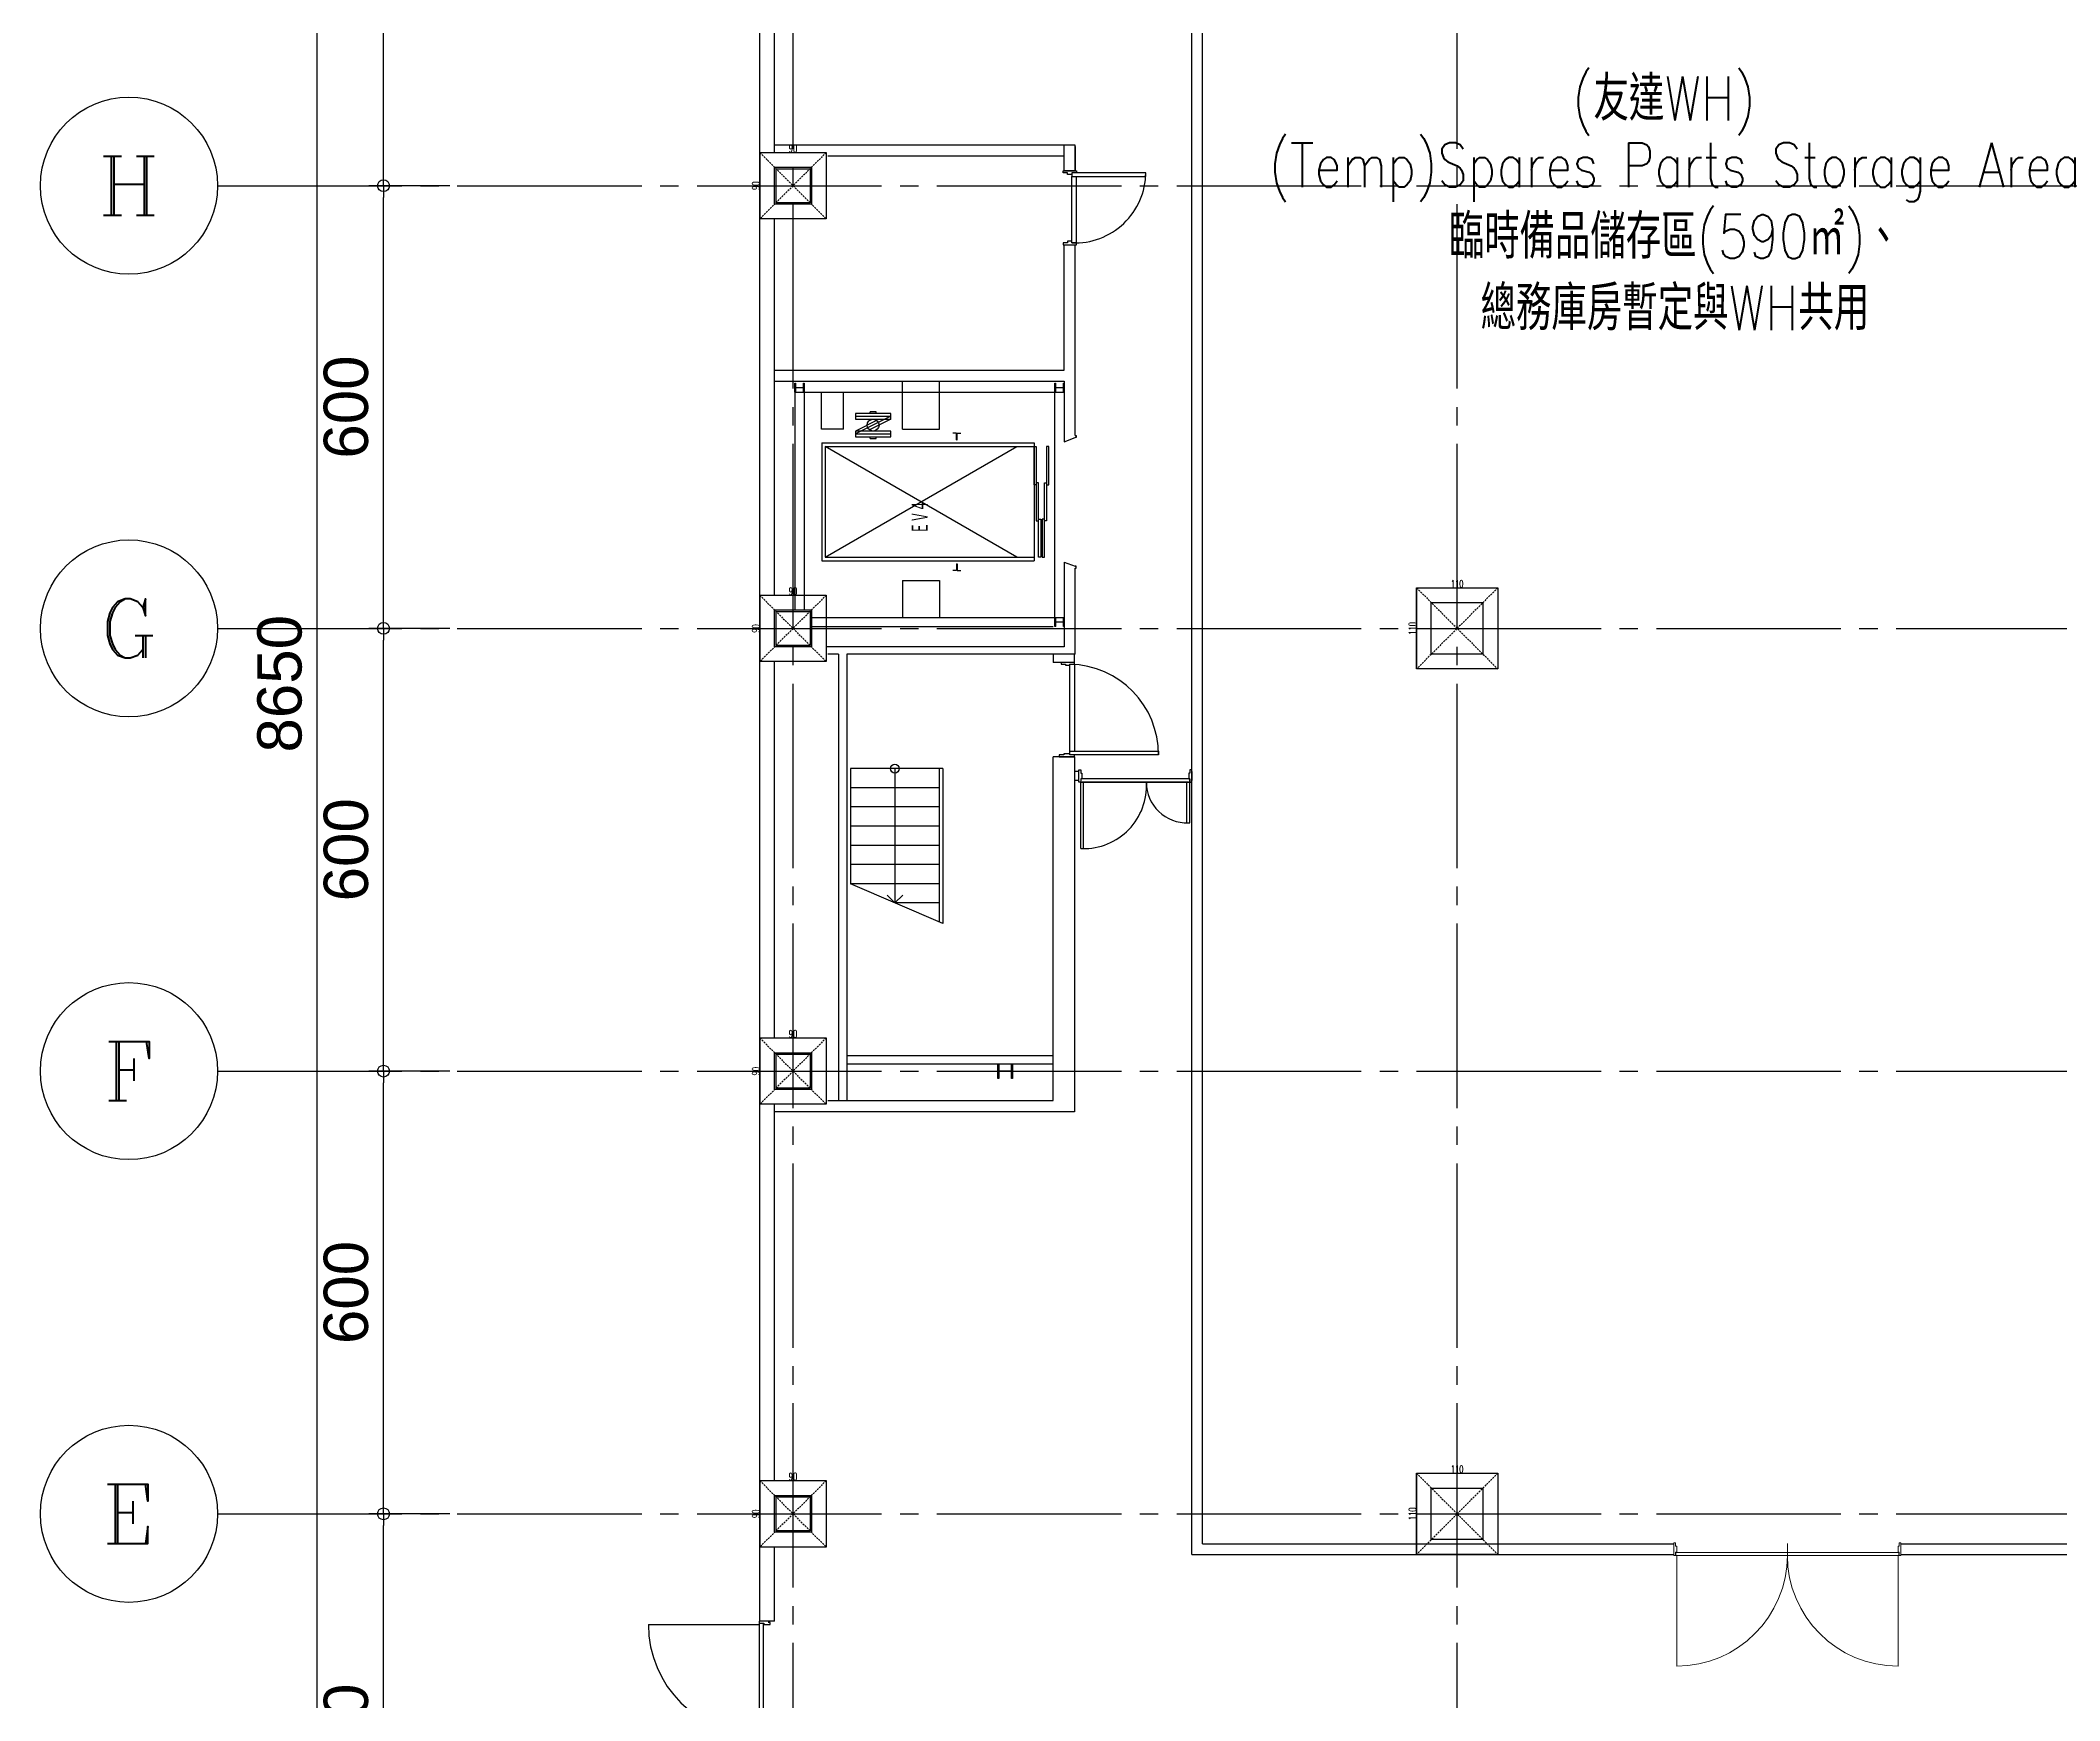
# Model space of a CAD drawing. Header units: millimetres. Extents: x -25195 to 195597, y 6477 to 112111.
# Drawn here: x -960 to 1776, y 13697 to 15947 of the extents above; entities that cross this region are included whole.
import ezdxf
from ezdxf.enums import TextEntityAlignment as Align

# ---------------------------------------------------------------- set-up
doc = ezdxf.new("R2010")
doc.units = ezdxf.units.MM
doc.header["$LTSCALE"] = 100
for name, pattern in [('X-N-FAB-L10$0$CENTERK5', [6.916, 6.667, -0.083, 0.083, -0.083]), ('X-N-FAB-L10$0$COL-CEN-LIN', [3.25, 2.5, -0.25, 0.25, -0.25]), ('X-N-FAB-L10$0$HIDDEN', [0.375, 0.25, -0.125])]:
    doc.linetypes.add(name, pattern=pattern)
for name, color, linetype in [('0-XREF', 7, 'Continuous'), ('X-N-FAB-L10$0$0-MC', 8, 'Continuous'), ('X-N-FAB-L10$0$0-NC', 8, 'Continuous'), ('X-N-FAB-L10$0$08', 8, 'Continuous'), ('X-N-FAB-L10$0$BEAM', 8, 'Continuous'), ('X-N-FAB-L10$0$BLOCK', 8, 'Continuous'), ('X-N-FAB-L10$0$CCL', 8, 'X-N-FAB-L10$0$COL-CEN-LIN'), ('X-N-FAB-L10$0$COL', 8, 'Continuous'), ('X-N-FAB-L10$0$COL-S', 8, 'Continuous'), ('X-N-FAB-L10$0$COLINE', 8, 'X-N-FAB-L10$0$CENTERK5'), ('X-N-FAB-L10$0$DOOR', 8, 'Continuous'), ('X-N-FAB-L10$0$TXT-CODE', 8, 'Continuous'), ('X-N-FAB-L10$0$WALL-P', 8, 'Continuous')]:
    doc.layers.add(name, color=color, linetype=linetype)
doc.layers.add('X-N-FAB-L10$0$A-BLOCK', color=8, linetype='Continuous', plot=False)
doc.layers.add('X-N-FAB-L10$0$DIM', color=8, linetype='Continuous', plot=False)
doc.layers.add('X-N-FAB-L10$0$STEEL1', color=8, linetype='Continuous', lineweight=0)
doc.styles.add('X-N-FAB-L10$0$CHINA', font='simplex.shx', dxfattribs={"width": 0.75, "bigfont": 'chineset.shx'})
doc.styles.add('X-N-FAB-L10$0$COL-NUM', font='romanc')
doc.styles.add('X-N-FAB-L10$0$DIM', font='simplex.shx', dxfattribs={"width": 0.67, "bigfont": 'chineset.shx'})
doc.styles.add('X-N-FAB-L10$0$DimStyUse', font='romans.shx', dxfattribs={"width": 0.7})
doc.styles.add('X-N-FAB-L10$0$Gen-Text', font='arial.ttf', dxfattribs={"height": 2.5})
doc.dimstyles.new('X-N-FAB-L10$0$cirl', dxfattribs={"dimtxt": 200, "dimasz": 50, "dimexe": 50, "dimexo": 0, "dimgap": 20, "dimtad": 1, "dimdsep": 46, "dimtxsty": 'X-N-FAB-L10$0$DimStyUse', "dimblk": 'X-N-FAB-L10$0$_Origin', "dimcen": 10, "dimdle": 50, "dimclrt": 2, "dimazin": 0, "dimtfac": 1, "dimtix": 1, "dimtmove": 2, "dimatfit": 3, "dimfxl": 10, "dimtolj": 1, "dimarcsym": 0})
doc.dimstyles.new('X-N-FAB-L10$0$JJP_005_defpoint', dxfattribs={"dimtxt": 20, "dimasz": 0.5, "dimexe": 0.5, "dimexo": 0.5, "dimgap": 0.5, "dimtad": 1, "dimdsep": 46, "dimtxsty": 'X-N-FAB-L10$0$DIM', "dimblk": 'X-N-FAB-L10$0$_None', "dimcen": 10, "dimclrd": 256, "dimclre": 256, "dimclrt": 256, "dimadec": 0, "dimazin": 0, "dimtfac": 1, "dimtix": 1, "dimtmove": 2, "dimatfit": 3, "dimldrblk": 'X-N-FAB-L10$0$_None', "dimfxl": 0.5, "dimtolj": 1, "dimtzin": 0, "dimarcsym": 0})

# ---------------------------------------------------------------- blocks, each defined once
blk = doc.blocks.new('X-N-FAB-L10$0$cn-y')
at = {"layer": 'X-N-FAB-L10$0$0-MC'}
blk.add_circle((-50, 0), 50, dxfattribs=at)
at = {"layer": 'X-N-FAB-L10$0$0-NC', "style": 'X-N-FAB-L10$0$COL-NUM'}
blk.add_attdef('GRID-Y', text='', height=50, dxfattribs=at).set_placement((-50, 0), align=Align.MIDDLE_CENTER)
blk = doc.blocks.new('X-N-FAB-L10$0$_Origin')
at = {"color": 0, "linetype": 'ByBlock', "lineweight": -2}
blk.add_line((0, 0), (-1, 0), dxfattribs=at)
blk.add_circle((0, 0), 0.5, dxfattribs=at)
blk = doc.blocks.new('*D113')
at = {"layer": 'DefPoints', "color": 0, "transparency": 16777216}
for p in [(-27595, 8800), (-27505, 8800), (-27505, 150)]:
    blk.add_point(p, dxfattribs=at)
at = {"layer": 'X-N-FAB-L10$0$DIM', "color": 0, "lineweight": -2, "transparency": 16777216}
for p, q in [((-27505, 8800), (-27615, 8800)), ((-27595, 166), (-27595, 8784)), ((-27505, 150), (-27615, 150))]:
    blk.add_line(p, q, dxfattribs=at)
at = {"layer": 'X-N-FAB-L10$0$DIM', "color": 0, "lineweight": -2, "transparency": 16777216, "xscale": 16, "yscale": 16, "zscale": 16}
for p, rotation in [((-27595, 8800), 90), ((-27595, 150), 270)]:
    blk.add_blockref('X-N-FAB-L10$0$_Origin', p, dxfattribs=dict(at, rotation=rotation))
at = {"layer": 'X-N-FAB-L10$0$DIM', "color": 2, "transparency": 16777216, "insert": (-27645.6, 4475), "char_height": 2.5, "attachment_point": 5, "rotation": 90, "style": 'X-N-FAB-L10$0$Gen-Text'}
blk.add_mtext('\\A1;{\\H24x;8650}', dxfattribs=at)
blk = doc.blocks.new('*D118')
at = {"layer": 'DefPoints', "color": 0, "transparency": 16777216}
for p in [(-27505, 3350), (-27415, 3350), (-27415, 2750)]:
    blk.add_point(p, dxfattribs=at)
at = {"layer": 'X-N-FAB-L10$0$DIM', "color": 0, "lineweight": -2, "transparency": 16777216}
for p, q in [((-27415, 3350), (-27525, 3350)), ((-27505, 2766), (-27505, 3334)), ((-27415, 2750), (-27525, 2750))]:
    blk.add_line(p, q, dxfattribs=at)
at = {"layer": 'X-N-FAB-L10$0$DIM', "color": 0, "lineweight": -2, "transparency": 16777216, "xscale": 16, "yscale": 16, "zscale": 16}
for p, rotation in [((-27505, 3350), 90), ((-27505, 2750), 270)]:
    blk.add_blockref('X-N-FAB-L10$0$_Origin', p, dxfattribs=dict(at, rotation=rotation))
at = {"layer": 'X-N-FAB-L10$0$DIM', "color": 2, "transparency": 16777216, "insert": (-27555.6, 3050), "char_height": 2.5, "attachment_point": 5, "rotation": 90, "style": 'X-N-FAB-L10$0$Gen-Text'}
blk.add_mtext('\\A1;{\\H24x;600}', dxfattribs=at)
blk = doc.blocks.new('*D119')
at = {"layer": 'DefPoints', "color": 0, "transparency": 16777216}
for p in [(-27505, 3950), (-27415, 3950), (-27415, 3350)]:
    blk.add_point(p, dxfattribs=at)
at = {"layer": 'X-N-FAB-L10$0$DIM', "color": 0, "lineweight": -2, "transparency": 16777216}
for p, q in [((-27415, 3950), (-27525, 3950)), ((-27505, 3366), (-27505, 3934)), ((-27415, 3350), (-27525, 3350))]:
    blk.add_line(p, q, dxfattribs=at)
at = {"layer": 'X-N-FAB-L10$0$DIM', "color": 0, "lineweight": -2, "transparency": 16777216, "xscale": 16, "yscale": 16, "zscale": 16}
for p, rotation in [((-27505, 3950), 90), ((-27505, 3350), 270)]:
    blk.add_blockref('X-N-FAB-L10$0$_Origin', p, dxfattribs=dict(at, rotation=rotation))
at = {"layer": 'X-N-FAB-L10$0$DIM', "color": 2, "transparency": 16777216, "insert": (-27555.6, 3650), "char_height": 2.5, "attachment_point": 5, "rotation": 90, "style": 'X-N-FAB-L10$0$Gen-Text'}
blk.add_mtext('\\A1;{\\H24x;600}', dxfattribs=at)
blk = doc.blocks.new('*D120')
at = {"layer": 'DefPoints', "color": 0, "transparency": 16777216}
for p in [(-27505, 4550), (-27415, 4550), (-27415, 3950)]:
    blk.add_point(p, dxfattribs=at)
at = {"layer": 'X-N-FAB-L10$0$DIM', "color": 0, "lineweight": -2, "transparency": 16777216}
for p, q in [((-27415, 4550), (-27525, 4550)), ((-27505, 3966), (-27505, 4534)), ((-27415, 3950), (-27525, 3950))]:
    blk.add_line(p, q, dxfattribs=at)
at = {"layer": 'X-N-FAB-L10$0$DIM', "color": 0, "lineweight": -2, "transparency": 16777216, "xscale": 16, "yscale": 16, "zscale": 16}
for p, rotation in [((-27505, 4550), 90), ((-27505, 3950), 270)]:
    blk.add_blockref('X-N-FAB-L10$0$_Origin', p, dxfattribs=dict(at, rotation=rotation))
at = {"layer": 'X-N-FAB-L10$0$DIM', "color": 2, "transparency": 16777216, "insert": (-27555.6, 4250), "char_height": 2.5, "attachment_point": 5, "rotation": 90, "style": 'X-N-FAB-L10$0$Gen-Text'}
blk.add_mtext('\\A1;{\\H24x;600}', dxfattribs=at)
blk = doc.blocks.new('*D121')
at = {"layer": 'DefPoints', "color": 0, "transparency": 16777216}
for p in [(-27505, 5150), (-27415, 5150), (-27415, 4550)]:
    blk.add_point(p, dxfattribs=at)
at = {"layer": 'X-N-FAB-L10$0$DIM', "color": 0, "lineweight": -2, "transparency": 16777216}
for p, q in [((-27415, 5150), (-27525, 5150)), ((-27505, 4566), (-27505, 5134)), ((-27415, 4550), (-27525, 4550))]:
    blk.add_line(p, q, dxfattribs=at)
at = {"layer": 'X-N-FAB-L10$0$DIM', "color": 0, "lineweight": -2, "transparency": 16777216, "xscale": 16, "yscale": 16, "zscale": 16}
for p, rotation in [((-27505, 5150), 90), ((-27505, 4550), 270)]:
    blk.add_blockref('X-N-FAB-L10$0$_Origin', p, dxfattribs=dict(at, rotation=rotation))
at = {"layer": 'X-N-FAB-L10$0$DIM', "color": 2, "transparency": 16777216, "insert": (-27555.6, 4850), "char_height": 2.5, "attachment_point": 5, "rotation": 90, "style": 'X-N-FAB-L10$0$Gen-Text'}
blk.add_mtext('\\A1;{\\H24x;600}', dxfattribs=at)
blk = doc.blocks.new('*D122')
at = {"layer": 'DefPoints', "color": 0, "transparency": 16777216}
for p in [(-27505, 5750), (-27415, 5750), (-27415, 5150)]:
    blk.add_point(p, dxfattribs=at)
at = {"layer": 'X-N-FAB-L10$0$DIM', "color": 0, "lineweight": -2, "transparency": 16777216}
for p, q in [((-27415, 5750), (-27525, 5750)), ((-27505, 5166), (-27505, 5734)), ((-27415, 5150), (-27525, 5150))]:
    blk.add_line(p, q, dxfattribs=at)
at = {"layer": 'X-N-FAB-L10$0$DIM', "color": 0, "lineweight": -2, "transparency": 16777216, "xscale": 16, "yscale": 16, "zscale": 16}
for p, rotation in [((-27505, 5750), 90), ((-27505, 5150), 270)]:
    blk.add_blockref('X-N-FAB-L10$0$_Origin', p, dxfattribs=dict(at, rotation=rotation))
at = {"layer": 'X-N-FAB-L10$0$DIM', "color": 2, "transparency": 16777216, "insert": (-27555.6, 5450), "char_height": 2.5, "attachment_point": 5, "rotation": 90, "style": 'X-N-FAB-L10$0$Gen-Text'}
blk.add_mtext('\\A1;{\\H24x;600}', dxfattribs=at)
blk = doc.blocks.new('*D92')
at = {"layer": 'DefPoints', "lineweight": -2, "transparency": 16777216}
blk.add_line((0, 0), (90, 0), dxfattribs=at)
at = {"layer": 'DefPoints', "color": 0, "transparency": 16777216}
for p in [(0, 0), (90, 0), (90, 0)]:
    blk.add_point(p, dxfattribs=at)
at = {"layer": 'DefPoints', "transparency": 16777216, "insert": (45, 5.5), "char_height": 10, "attachment_point": 5, "style": 'X-N-FAB-L10$0$DIM'}
blk.add_mtext('\\A1;90', dxfattribs=at)
blk = doc.blocks.new('X-N-FAB-L10$0$_None')
blk = doc.blocks.new('*D93')
at = {"layer": 'DefPoints', "lineweight": -2, "transparency": 16777216}
blk.add_line((0, 0), (0, -90), dxfattribs=at)
at = {"layer": 'DefPoints', "color": 0, "transparency": 16777216}
for p in [(0, 0), (0, -90), (0, -90)]:
    blk.add_point(p, dxfattribs=at)
at = {"layer": 'DefPoints', "transparency": 16777216, "insert": (-5.5, -45), "char_height": 10, "attachment_point": 5, "rotation": 90, "style": 'X-N-FAB-L10$0$DIM'}
blk.add_mtext('\\A1;90', dxfattribs=at)
blk = doc.blocks.new('*D89')
at = {"layer": 'DefPoints', "lineweight": -2, "transparency": 16777216}
blk.add_line((0, 0), (110, 0), dxfattribs=at)
at = {"layer": 'DefPoints', "color": 0, "transparency": 16777216}
for p in [(0, 0), (110, 0), (110, 0)]:
    blk.add_point(p, dxfattribs=at)
at = {"layer": 'DefPoints', "transparency": 16777216, "insert": (55, 5.5), "char_height": 10, "attachment_point": 5, "style": 'X-N-FAB-L10$0$DIM'}
blk.add_mtext('\\A1;110', dxfattribs=at)
blk = doc.blocks.new('*D90')
at = {"layer": 'DefPoints', "lineweight": -2, "transparency": 16777216}
blk.add_line((0, 0), (0, -110), dxfattribs=at)
at = {"layer": 'DefPoints', "color": 0, "transparency": 16777216}
for p in [(0, 0), (0, -110), (0, -110)]:
    blk.add_point(p, dxfattribs=at)
at = {"layer": 'DefPoints', "transparency": 16777216, "insert": (-5.5, -55), "char_height": 10, "attachment_point": 5, "rotation": 90, "style": 'X-N-FAB-L10$0$DIM'}
blk.add_mtext('\\A1;110', dxfattribs=at)
blk = doc.blocks.new('X-N-FAB-L10$0$A$C4DFC7D4D')
at = {"layer": 'X-N-FAB-L10$0$STEEL1'}
blk.add_lwpolyline([(0, 0), (0, 150), (11, 150), (11, 79), (139, 79), (139, 150), (150, 150), (150, 0), (139, 0), (139, 71), (11, 71), (11, 0)], close=True, dxfattribs=at)
blk = doc.blocks.new('X-N-FAB-L10$0$A$C3B406B17')
at = {"layer": 'X-N-FAB-L10$0$COLINE', "xscale": -0.8333333333333334, "yscale": 0.8333333333333334, "zscale": 0.8333333333333334, "rotation": 180}
blk.add_blockref('X-N-FAB-L10$0$A$C4DFC7D4D', (0, 125), dxfattribs=at)
blk = doc.blocks.new('X-N-FAB-L10$0$A$C5b9bb6f0')
at = {"layer": 'X-N-FAB-L10$0$08'}
for p, q in [((2684.1, 4968.5), (2684.1, 7614)), ((2704.1, 6959), (2704.1, 7469)), ((3111.6, 6969), (2704.1, 6969)), ((2704.1, 6959), (2774.1, 6959)), ((2774.1, 6959), (2774.1, 6869)), ((3096.6, 6954), (2776.1, 6954)), ((3096.6, 6954), (3096.6, 6969)), ((3096.6, 6934), (3096.6, 6954)), ((3096.6, 6934), (3096.6, 6954)), ((3111.6, 6934), (3111.6, 6969)), ((3111.6, 6934), (3111.6, 6969)), ((3111.6, 6967.3), (3111.6, 6934)), ((3111.6, 6967.3), (3111.6, 6934)), ((3111.6, 6964), (3111.6, 6934)), ((3111.6, 6964), (3111.6, 6934)), ((3111.6, 6934), (3096.6, 6934)), ((3111.6, 6934), (3096.6, 6934)), ((3107.1, 6839), (3107.1, 6926.5)), ((3113.1, 6836.5), (3113.1, 6926.5)), ((2774.1, 6869), (2704.1, 6869)), ((2704.1, 6359), (2704.1, 6869)), ((3096.6, 6834), (3111.6, 6834)), ((3096.6, 6834), (3111.6, 6834)), ((3096.6, 6664), (3096.6, 6834)), ((3111.6, 6575.5), (3111.6, 6834)), ((2704.1, 6664), (3096.6, 6664)), ((2704.1, 6664), (3096.6, 6664)), ((2704.1, 6649), (3096.6, 6649)), ((2704.1, 6649), (3096.6, 6649)), ((2731.6, 6634), (2731.6, 6339)), ((2731.6, 6634), (3096.6, 6634)), ((2731.6, 6626.5), (2731.6, 6339)), ((2744.1, 6634), (2744.1, 6339)), ((2767.6, 6584.1, 20), (2767.6, 6634, 20)), ((2797.6, 6584.1, 20), (2797.6, 6634, 20)), ((2877.6, 6634, 20), (2877.6, 6649, 20)), ((2877.6, 6584.1, 20), (2877.6, 6634, 20)), ((2927.6, 6634), (2927.6, 6649, 20)), ((2927.6, 6584.1, 20), (2927.6, 6634)), ((3084.1, 6319), (3084.1, 6634)), ((3096.6, 6649), (3096.6, 6567.1)), ((2813.6, 6601.5, 20), (2861.6, 6601.5, 20)), ((2861.6, 6601.5, 20), (2813.6, 6577.5, 20)), ((2842.4, 6595.9, 20), (2813.6, 6581.5, 20)), ((2861.6, 6597.5, 20), (2832.8, 6583.1, 20)), ((2833.6, 6605.5, 20), (2833.6, 6607.5, 20)), ((2841.6, 6605.5, 20), (2841.6, 6607.5, 20)), ((2797.6, 6584.1, 20), (2767.6, 6584.1, 20)), ((2813.6, 6577.5, 20), (2861.6, 6577.5, 20)), ((2833.6, 6571.5, 20), (2833.6, 6573.5, 20)), ((2841.6, 6571.5, 20), (2841.6, 6573.5, 20)), ((2877.6, 6584.1), (2927.6, 6584.1)), ((2950.5, 6578.5), (2945.5, 6578.5)), ((2950.5, 6569.5), (2950.5, 6578.5)), ((2950.5, 6569.5), (2951.5, 6569.5)), ((2951.5, 6578.5), (2956.5, 6578.5)), ((2951.5, 6569.5), (2951.5, 6578.5)), ((3096.6, 6567.1), (3111.6, 6572.7)), ((3111.6, 6575.5), (3112.6, 6575.5)), ((3112.6, 6572.7), (3111.6, 6572.7)), ((3112.6, 6575.5), (3112.6, 6572.7)), ((2768.2, 6565.5), (3055.8, 6565.5)), ((2768.2, 6565.5), (2768.2, 6405.5)), ((2772.6, 6560.5), (3032.6, 6560.5)), ((3032.6, 6410.5), (2772.6, 6560.5)), ((2772.6, 6410.5), (3032.6, 6560.5)), ((2772.6, 6560.5), (2772.6, 6410.5)), ((3032.6, 6560.5), (3055.8, 6560.5)), ((3032.6, 6560.5), (3032.6, 6560.5)), ((3055.8, 6565.5), (3055.8, 6405.5)), ((2768.2, 6405.5), (3055.8, 6405.5)), ((2772.6, 6410.5), (3032.6, 6410.5)), ((3032.6, 6410.5), (3032.6, 6410.5)), ((3032.6, 6410.5), (3055.8, 6410.5)), ((3096.6, 6404), (3096.6, 6294)), ((3096.6, 6404), (3111.6, 6398.3)), ((2877.6, 6378.9), (2877.6, 6329)), ((2877.6, 6378.9, -20), (2927.6, 6378.9, -20)), ((2927.6, 6378.9), (2927.6, 6329)), ((2950.5, 6392.5), (2945.5, 6392.5)), ((2950.5, 6401.5), (2950.5, 6392.5)), ((2950.5, 6401.5), (2951.5, 6401.5)), ((2951.5, 6401.5), (2951.5, 6392.5)), ((2951.5, 6392.5), (2956.5, 6392.5)), ((3096.6, 6400.5), (3096.6, 6289)), ((3112.6, 6398.3), (3111.6, 6398.3)), ((3111.6, 6279), (3111.6, 6395.5)), ((3111.6, 6395.5), (3112.6, 6395.5)), ((3112.6, 6395.5), (3112.6, 6398.3)), ((2704.1, 6359), (2774.1, 6359)), ((2774.1, 6359), (2774.1, 6269)), ((2754.1, 6329), (3096.6, 6329)), ((2754.1, 6316.5), (3081.6, 6316.5)), ((3096.6, 6314), (3096.6, 6294)), ((3096.6, 6314), (3096.6, 6294)), ((3111.6, 6279), (3111.6, 6314)), ((3111.6, 6279), (3111.6, 6314)), ((2774.1, 6269), (2704.1, 6269)), ((2704.1, 5759), (2704.1, 6269)), ((3096.6, 6289), (2774.1, 6289)), ((2790.9, 6279), (2776.1, 6279)), ((2790.9, 6279), (2790.9, 5674)), ((3111.6, 6279), (2802.1, 6279)), ((2802.1, 6279), (2802.1, 5674)), ((3081.6, 6279), (3081.6, 6268)), ((3110.4, 6268), (3081.6, 6268)), ((3110.4, 6268), (3110.4, 6279)), ((3111.6, 6279.5), (3111.6, 6280.8)), ((3111.6, 6279.5), (3111.6, 6280.8)), ((3104.4, 6144), (3104.4, 6264)), ((3110.4, 6265.5), (3110.4, 6147.5)), ((3110.4, 6140), (3081.6, 6140)), ((3081.6, 5674), (3081.6, 6140)), ((3110.4, 6140), (3110.4, 5659)), ((2807.1, 6124), (2807.1, 5968)), ((2932.1, 6124), (2807.1, 6124)), ((2867.1, 6124), (2867.1, 5942)), ((2927.1, 6124), (2927.1, 5916)), ((2932.1, 6124), (2932.1, 5913.9)), ((3116.4, 6120.3), (3110.4, 6120.3)), ((3116.4, 6107.8), (3110.4, 6107.8)), ((3116.4, 6107.8), (3116.4, 6120.3)), ((3118.9, 6015.5), (3118.9, 6105.5)), ((3264.9, 6105.5), (3120.9, 6105.5)), ((3122.9, 6015.5), (3122.9, 6105.5)), ((3262.9, 6050.6), (3262.9, 6105.5)), ((3266.9, 6050.6), (3266.9, 6105.5)), ((3269.4, 6120.3), (3269.4, 6120.3)), ((3269.4, 6120.3), (3269.4, 6107.8)), ((3269.4, 6107.8), (3269.4, 6107.8)), ((2927.1, 6098), (2807.1, 6098)), ((2927.1, 6072), (2807.1, 6072)), ((3262.9, 6050.6), (3266.9, 6050.6)), ((2927.1, 6046), (2807.1, 6046)), ((2927.1, 6020), (2807.1, 6020)), ((2927.1, 5994), (2807.1, 5994)), ((3118.9, 6015.5), (3122.9, 6015.5)), ((2932.1, 5913.9), (2807.1, 5968)), ((2927.1, 5968), (2807.1, 5968)), ((2867.1, 5942), (2856.5, 5952.6)), ((2867.1, 5942), (2877.7, 5952.6)), ((2927.1, 5942), (2867.1, 5942)), ((2704.1, 5759), (2774.1, 5759)), ((2774.1, 5759), (2774.1, 5669)), ((2802.1, 5735.3), (3081.6, 5735.3)), ((2802.1, 5724), (3081.6, 5724)), ((2774.1, 5669), (2704.1, 5669)), ((2704.1, 5159), (2704.1, 5669)), ((2776.1, 5674), (3081.6, 5674)), ((2802.1, 5674), (3031.6, 5674)), ((3110.4, 5659), (2704.1, 5659)), ((2704.1, 5159), (2774.1, 5159)), ((2774.1, 5159), (2774.1, 5069)), ((2774.1, 5069), (2704.1, 5069)), ((2704.1, 4968.5), (2704.1, 5069)), ((2704.1, 4968.5), (2684.1, 4968.5))]:
    blk.add_line(p, q, dxfattribs=at)
for points in [[(2704.1, 6939), (2754.1, 6939), (2754.1, 6889), (2704.1, 6889)], [(2706.1, 6937), (2752.1, 6937), (2752.1, 6891), (2706.1, 6891)], [(3109.9, 6934), (3113.1, 6934), (3113.1, 6931.5), (3107.1, 6931.5), (3107.1, 6929), (3101.1, 6929), (3101.1, 6931.5), (3095.1, 6931.5), (3095.1, 6934), (3098.3, 6934)], [(3109.9, 6934), (3113.1, 6934), (3113.1, 6931.5), (3107.1, 6931.5), (3107.1, 6929), (3101.1, 6929), (3101.1, 6931.5), (3095.1, 6931.5), (3095.1, 6934), (3098.3, 6934)], [(3207, 6931.5), (3107.1, 6931.5), (3107.1, 6926.5), (3207, 6926.5)], [(3109.9, 6834), (3113.1, 6834), (3113.1, 6836.5), (3107.1, 6836.5), (3107.1, 6839), (3101.1, 6839), (3101.1, 6836.5), (3095.1, 6836.5), (3095.1, 6834), (3098.3, 6834)], [(3109.9, 6834), (3113.1, 6834), (3113.1, 6836.5), (3107.1, 6836.5), (3107.1, 6839), (3101.1, 6839), (3101.1, 6836.5), (3095.1, 6836.5), (3095.1, 6834), (3098.3, 6834)], [(2744.1, 6646.5), (2744.1, 6634), (2743.2, 6634), (2743.2, 6640), (2732.5, 6640), (2732.5, 6634), (2731.6, 6634), (2731.6, 6646.5), (2732.5, 6646.5), (2732.5, 6640.6), (2743.2, 6640.6), (2743.2, 6646.5)], [(3096.6, 6646.5), (3096.6, 6634), (3095.7, 6634), (3095.7, 6640), (3085, 6640), (3085, 6634), (3084.1, 6634), (3084.1, 6646.5), (3085, 6646.5), (3085, 6640.6), (3095.7, 6640.6), (3095.7, 6646.5)], [(3055.8, 6508.8), (3055.8, 6560.5), (3058.8, 6560.5), (3058.8, 6508.8)], [(3075.8, 6508.8), (3075.8, 6560.5), (3072.8, 6560.5), (3072.8, 6508.8)], [(3058.8, 6511.3), (3058.8, 6459.6), (3061.8, 6459.6), (3061.8, 6511.3)], [(3072.8, 6511.3), (3072.8, 6459.6), (3069.8, 6459.6), (3069.8, 6511.3)], [(3064.8, 6462.1), (3064.8, 6410.4), (3061.8, 6410.4), (3061.8, 6462.1)], [(3066.8, 6462.1), (3066.8, 6410.4), (3069.8, 6410.4), (3069.8, 6462.1)], [(2704.1, 6339), (2754.1, 6339), (2754.1, 6289), (2704.1, 6289)], [(2706.1, 6337), (2752.1, 6337), (2752.1, 6291), (2706.1, 6291)], [(3096.6, 6329), (3096.6, 6316.5), (3095.7, 6316.5), (3095.7, 6322.5), (3085, 6322.5), (3085, 6316.5), (3084.1, 6316.5), (3084.1, 6329), (3085, 6329), (3085, 6323.1), (3095.7, 6323.1), (3095.7, 6329)], [(3095.6, 6268), (3092.4, 6268), (3092.4, 6265.5), (3098.4, 6265.5), (3098.4, 6264), (3104.4, 6264), (3104.4, 6265.5), (3110.4, 6265.5), (3110.4, 6268), (3110.4, 6268)], [(3107.2, 6140), (3110.4, 6140), (3110.4, 6142.5), (3104.4, 6142.5), (3104.4, 6144), (3095.9, 6144), (3095.9, 6142.5), (3089.9, 6142.5), (3089.9, 6140), (3093.1, 6140)], [(3224.4, 6142.5), (3104.4, 6142.5), (3104.4, 6147.5), (3224.4, 6147.5)], [(3224.4, 6142.5), (3104.4, 6142.5), (3104.4, 6147.5), (3224.4, 6147.5)], [(3266.9, 6105.5), (3266.9, 6110), (3118.9, 6110), (3118.9, 6105.5)], [(2704.1, 5739), (2754.1, 5739), (2754.1, 5689), (2704.1, 5689)], [(2706.1, 5737), (2752.1, 5737), (2752.1, 5691), (2706.1, 5691)], [(3026.6, 5724), (3026.6, 5704), (3025.2, 5704), (3025.2, 5713.6), (3008.1, 5713.6), (3008.1, 5704), (3006.6, 5704), (3006.6, 5724), (3008.1, 5724), (3008.1, 5714.5), (3025.2, 5714.5), (3025.2, 5724)], [(2704.1, 5139), (2754.1, 5139), (2754.1, 5089), (2704.1, 5089)], [(2706.1, 5137), (2752.1, 5137), (2752.1, 5091), (2706.1, 5091)]]:
    blk.add_lwpolyline(points, close=True, dxfattribs=at)
at = {"layer": 'X-N-FAB-L10$0$08', "elevation": 20}
for points in [[(2813.6, 6597.5), (2861.6, 6597.5), (2861.6, 6605.5), (2813.6, 6605.5)], [(2813.6, 6573.5), (2861.6, 6573.5), (2861.6, 6581.5), (2813.6, 6581.5)]]:
    blk.add_lwpolyline(points, close=True, dxfattribs=at)
for points in [[(2841.6, 6607.5), (2833.6, 6607.5)], [(2833.6, 6571.5), (2841.6, 6571.5)]]:
    blk.add_lwpolyline(points, dxfattribs=at)
at = {"layer": 'X-N-FAB-L10$0$08'}
for points in [[(3116.4, 6120.3), (3116.4, 6122.5), (3118.9, 6122.5), (3118.9, 6118), (3120.4, 6118), (3120.4, 6110), (3118.9, 6110), (3118.9, 6105.5), (3116.4, 6105.5), (3116.4, 6107.8)], [(3269.4, 6120.3), (3269.4, 6122.5), (3266.9, 6122.5), (3266.9, 6118), (3265.4, 6118), (3265.4, 6110), (3266.9, 6110), (3266.9, 6105.5), (3269.4, 6105.5), (3269.4, 6107.8)]]:
    blk.add_lwpolyline(points, dxfattribs=at)
for centre, radius in [((2837.6, 6589.5, 20), 8), ((2867.1, 6124), 6)]:
    blk.add_circle(centre, radius, dxfattribs=at)
for centre, radius, start, end in [((3111.3, 6932.3), 95.8, 267.5098, 359.5526), ((3101.9, 6143), 122.5, 359.759, 88.8282), ((3122.9, 6100.7), 85.2, 268.6511, 3.2581), ((3262.7, 6105.3), 54.8, 179.7957, 272.2882)]:
    blk.add_arc(centre, radius, start, end, dxfattribs=at)
at = {"layer": 'X-N-FAB-L10$0$DOOR', "lineweight": 0}
for p, q in [((3922.6, 5073.7), (3922.6, 5058.7)), ((3922.6, 5073.7), (3922.6, 5058.7)), ((4076.6, 5073.7), (4076.6, 5043.7)), ((4230.6, 5073.7), (4230.6, 5058.7)), ((3926.6, 5057.7), (3926.6, 4907.7)), ((4226.6, 5057.7), (4226.6, 4907.7))]:
    blk.add_line(p, q, dxfattribs=at)
at = {"layer": 'X-N-FAB-L10$0$DOOR'}
blk.add_line((2533.1, 4964), (2683.1, 4964), dxfattribs=at)
at = {"layer": 'X-N-FAB-L10$0$DOOR', "lineweight": 0}
for points in [[(3922.6, 5072.2), (3922.6, 5074.7), (3925.1, 5074.7), (3925.1, 5070.2), (3926.6, 5070.2), (3926.6, 5062.2), (3925.1, 5062.2), (3925.1, 5057.7), (3922.6, 5057.7), (3922.6, 5060.2)], [(4230.6, 5072.2), (4230.6, 5074.7), (4228.1, 5074.7), (4228.1, 5070.2), (4226.6, 5070.2), (4226.6, 5062.2), (4228.1, 5062.2), (4228.1, 5057.7), (4230.6, 5057.7), (4230.6, 5060.2)]]:
    blk.add_lwpolyline(points, dxfattribs=at)
for points in [[(3925.6, 5057.7), (4076.6, 5057.7), (4076.6, 5061.7), (3925.6, 5061.7)], [(4227.6, 5057.7), (4076.6, 5057.7), (4076.6, 5061.7), (4227.6, 5061.7)]]:
    blk.add_lwpolyline(points, close=True, dxfattribs=at)
at = {"layer": 'X-N-FAB-L10$0$DOOR'}
blk.add_lwpolyline([(2685.6, 4968.5), (2683.1, 4968.5), (2683.1, 4966), (2689.6, 4966), (2689.6, 4964), (2698.1, 4964), (2698.1, 4966.5), (2695.6, 4966.5)], dxfattribs=at)
blk.add_lwpolyline([(2683.1, 4965.5), (2683.1, 4814), (2689.1, 4814), (2689.1, 4965.5)], close=True, dxfattribs=at)
at = {"layer": 'X-N-FAB-L10$0$DOOR', "lineweight": 0}
for centre, start, end in [((3926.6, 5057.7), 270, 0), ((4226.6, 5057.7), 180, 270)]:
    blk.add_arc(centre, 150, start, end, dxfattribs=at)
at = {"layer": 'X-N-FAB-L10$0$DOOR'}
blk.add_arc((2683.1, 4964), 150, 180, 270, dxfattribs=at)
at = {"layer": 'X-N-FAB-L10$0$WALL-P'}
for p, q in [((3269.4, 5059), (3269.4, 8066)), ((3283.8, 5073.4), (3283.8, 8051)), ((3283.8, 5073.4), (3922.6, 5073.4)), ((4230.6, 5073.4), (4584.1, 5073.4)), ((3269.4, 5059), (3922.6, 5059)), ((4230.6, 5059), (4579.1, 5059))]:
    blk.add_line(p, q, dxfattribs=at)
at = {"layer": 'X-N-FAB-L10$0$08', "xscale": -0.1, "yscale": 0.1, "zscale": 0.1}
blk.add_blockref('X-N-FAB-L10$0$A$C3B406B17', (3096.6, 6316.5), dxfattribs=at)
at = {"layer": 'X-N-FAB-L10$0$08', "style": 'X-N-FAB-L10$0$DIM', "width": 0.6}
blk.add_text('ＥＶ４', height=25, rotation=90, dxfattribs=at).set_placement((2914.1, 6442.4))
blk = doc.blocks.new('*U91')
at = {"layer": 'DefPoints', "linetype": 'X-N-FAB-L10$0$HIDDEN', "ltscale": 0.1}
for p, q in [((90, 0), (0, -90)), ((0, 0), (90, -90))]:
    blk.add_line(p, q, dxfattribs=at)
at = {"layer": 'X-N-FAB-L10$0$COL', "ltscale": 0.1}
blk.add_lwpolyline([(0, 0), (90, 0), (90, -90), (0, -90)], close=True, dxfattribs=at)
at = {"layer": 'DefPoints'}
dim = blk.add_linear_dim(base=(0, -90), p1=(0, 0), p2=(0, -90), angle=90, dimstyle='X-N-FAB-L10$0$JJP_005_defpoint', override={"dimtxt": 10}, dxfattribs=at)
dim.commit()
dim.dimension.update_dxf_attribs({"geometry": '*D93', "text_midpoint": (-5.5, -45)})
dim = blk.add_linear_dim(base=(90, 0), p1=(0, 0), p2=(90, 0), dimstyle='X-N-FAB-L10$0$JJP_005_defpoint', override={"dimtxt": 10}, dxfattribs=at)
dim.commit()
dim.dimension.update_dxf_attribs({"geometry": '*D92', "text_midpoint": (45, 5.5)})
blk = doc.blocks.new('*U88')
at = {"layer": 'DefPoints', "linetype": 'X-N-FAB-L10$0$HIDDEN', "ltscale": 0.1}
for p, q in [((110, 0), (0, -110)), ((0, 0), (110, -110))]:
    blk.add_line(p, q, dxfattribs=at)
at = {"layer": 'X-N-FAB-L10$0$COL', "ltscale": 0.1}
blk.add_lwpolyline([(0, 0), (110, 0), (110, -110), (0, -110)], close=True, dxfattribs=at)
at = {"layer": 'DefPoints'}
dim = blk.add_linear_dim(base=(0, -110), p1=(0, 0), p2=(0, -110), angle=90, dimstyle='X-N-FAB-L10$0$JJP_005_defpoint', override={"dimtxt": 10}, dxfattribs=at)
dim.commit()
dim.dimension.update_dxf_attribs({"geometry": '*D90', "text_midpoint": (-5.5, -55)})
dim = blk.add_linear_dim(base=(110, 0), p1=(0, 0), p2=(110, 0), dimstyle='X-N-FAB-L10$0$JJP_005_defpoint', override={"dimtxt": 10}, dxfattribs=at)
dim.commit()
dim.dimension.update_dxf_attribs({"geometry": '*D89', "text_midpoint": (55, 5.5)})
blk = doc.blocks.new('X-N-FAB-L10$0$A$C467ba2ca')
at = {"layer": 'X-N-FAB-L10$0$CCL'}
for p, q in [((-26950, 0), (-26950, 9160)), ((-26050, 0), (-26050, 9160)), ((-27730, 5150), (360, 5150)), ((-27730, 4550), (360, 4550)), ((-27730, 3950), (360, 3950)), ((-27730, 3350), (360, 3350))]:
    blk.add_line(p, q, dxfattribs=at)
at = {"layer": 'X-N-FAB-L10$0$COL-S'}
for points in [[(-26975, 5175), (-26925, 5175), (-26925, 5125), (-26975, 5125)], [(-26975, 4575), (-26925, 4575), (-26925, 4525), (-26975, 4525)], [(-26085, 4585), (-26015, 4585), (-26015, 4515), (-26085, 4515)], [(-26975, 3975), (-26925, 3975), (-26925, 3925), (-26975, 3925)], [(-26975, 3375), (-26925, 3375), (-26925, 3325), (-26975, 3325)], [(-26085, 3385), (-26015, 3385), (-26015, 3315), (-26085, 3315)]]:
    blk.add_lwpolyline(points, close=True, dxfattribs=at)
at = {"layer": 'X-N-FAB-L10$0$A-BLOCK'}
ref = blk.add_blockref('X-N-FAB-L10$0$cn-y', (-27730, 5150), dxfattribs=dict(at, xscale=2.399999999999997, yscale=2.399999999999997, zscale=2.399999999999997))
ref.add_attrib('GRID-Y', 'H', dxfattribs={"layer": 'X-N-FAB-L10$0$0-NC', "height": 80, "style": 'X-N-FAB-L10$0$COL-NUM'}).set_placement((-27850, 5150), align=Align.MIDDLE_CENTER)
ref = blk.add_blockref('X-N-FAB-L10$0$cn-y', (-27730, 4550), dxfattribs=dict(at, xscale=2.399999999999997, yscale=2.399999999999997, zscale=2.399999999999997))
ref.add_attrib('GRID-Y', 'G', dxfattribs={"layer": 'X-N-FAB-L10$0$0-NC', "height": 80, "style": 'X-N-FAB-L10$0$COL-NUM'}).set_placement((-27850, 4550), align=Align.MIDDLE_CENTER)
ref = blk.add_blockref('X-N-FAB-L10$0$cn-y', (-27730, 3950), dxfattribs=dict(at, xscale=2.399999999999997, yscale=2.399999999999997, zscale=2.399999999999997))
ref.add_attrib('GRID-Y', 'F', dxfattribs={"layer": 'X-N-FAB-L10$0$0-NC', "height": 80, "style": 'X-N-FAB-L10$0$COL-NUM'}).set_placement((-27850, 3950), align=Align.MIDDLE_CENTER)
ref = blk.add_blockref('X-N-FAB-L10$0$cn-y', (-27730, 3350), dxfattribs=dict(at, xscale=2.399999999999997, yscale=2.399999999999997, zscale=2.399999999999997))
ref.add_attrib('GRID-Y', 'E', dxfattribs={"layer": 'X-N-FAB-L10$0$0-NC', "height": 80, "style": 'X-N-FAB-L10$0$COL-NUM'}).set_placement((-27850, 3350), align=Align.MIDDLE_CENTER)
at = {"layer": 'X-N-FAB-L10$0$BEAM'}
for name, p in [('*U91', (-26995, 5195)), ('*U91', (-26995, 4595)), ('*U88', (-26105, 4605)), ('*U91', (-26995, 3995)), ('*U91', (-26995, 3395)), ('*U88', (-26105, 3405))]:
    blk.add_blockref(name, p, dxfattribs=at)
at = {"layer": 'X-N-FAB-L10$0$DIM'}
for base, p1, p2, picture, middle in [((-27595, 8800), (-27505, 150), (-27505, 8800), '*D113', (-27645.634, 4475)), ((-27505, 5750), (-27415, 5150), (-27415, 5750), '*D122', (-27555.634, 5450)), ((-27505, 5150), (-27415, 4550), (-27415, 5150), '*D121', (-27555.634, 4850)), ((-27505, 4550), (-27415, 3950), (-27415, 4550), '*D120', (-27555.634, 4250)), ((-27505, 3950), (-27415, 3350), (-27415, 3950), '*D119', (-27555.634, 3650)), ((-27505, 3350), (-27415, 2750), (-27415, 3350), '*D118', (-27555.634, 3050))]:
    dim = blk.add_linear_dim(base=base, p1=p1, p2=p2, angle=90, text='{\\H24x;<>}', dimstyle='X-N-FAB-L10$0$cirl', override={"dimtxt": 60, "dimasz": 16, "dimexe": 20, "dimgap": 20, "dimtxsty": 'X-N-FAB-L10$0$Gen-Text'}, dxfattribs=at)
    dim.commit()
    dim.dimension.update_dxf_attribs({"geometry": picture, "text_midpoint": middle})
blk = doc.blocks.new('X-N-FAB-L10')
at = {"layer": 'X-N-FAB-L10$0$COL-S'}
for points in [[(35, 15775), (85, 15775), (85, 15725), (35, 15725)], [(35, 15175), (85, 15175), (85, 15125), (35, 15125)], [(925, 15185), (995, 15185), (995, 15115), (925, 15115)], [(35, 14575), (85, 14575), (85, 14525), (35, 14525)], [(925, 13985), (995, 13985), (995, 13915), (925, 13915)], [(35, 13975), (85, 13975), (85, 13925), (35, 13925)]]:
    blk.add_lwpolyline(points, close=True, dxfattribs=at)
blk.add_blockref('X-N-FAB-L10$0$A$C5b9bb6f0', (-2669.1, 8836))
at = {"layer": 'X-N-FAB-L10$0$BEAM'}
for name, p in [('*U91', (15, 15795)), ('*U88', (905, 15205)), ('*U91', (15, 15195)), ('*U91', (15, 14595)), ('*U88', (905, 14005)), ('*U91', (15, 13995))]:
    blk.add_blockref(name, p, dxfattribs=at)
at = {"layer": 'X-N-FAB-L10$0$BLOCK'}
blk.add_blockref('X-N-FAB-L10$0$A$C467ba2ca', (27010, 10600), dxfattribs=at)
at = {"layer": 'X-N-FAB-L10$0$TXT-CODE', "style": 'X-N-FAB-L10$0$CHINA', "width": 0.8}
for s, p in [('(友達WH)', (1240.1, 15868.2)), ('(Temp)Spares Parts Storage Area', (1255.1, 15778.2)), ('臨時備品儲存區(590㎡)、', (1255.1, 15681.2)), ('總務庫房暫定與WH共用', (1255.1, 15584.2))]:
    blk.add_text(s, height=60, dxfattribs=at).set_placement(p, align=Align.MIDDLE_CENTER)

msp = doc.modelspace()

# ---------------------------------------------------------------- block references
at = {"layer": '0-XREF'}
msp.add_blockref('X-N-FAB-L10', (0, 0), dxfattribs=at)

doc.saveas('drawing.dxf')
